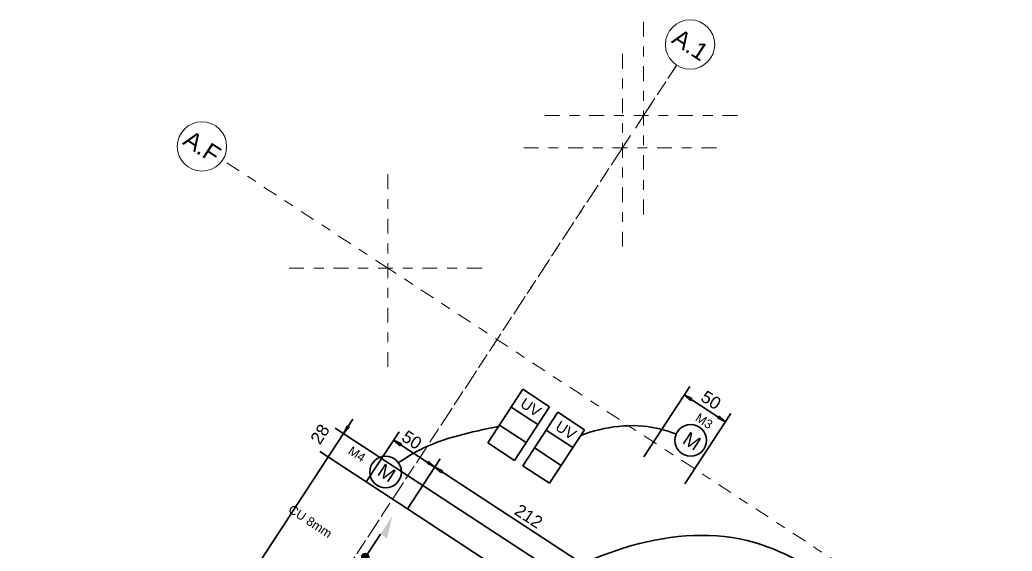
# Model space of a CAD drawing. Header units: metres. Extents: x 2696276 to 2696381, y 1245119 to 1245220.
# Drawn here: x 2696292.23 to 2696302.28, y 1245187.01 to 1245192.39 of the extents above; entities that cross this region are included whole.
import ezdxf

# ---------------------------------------------------------------- set-up
doc = ezdxf.new("R2010")
doc.units = ezdxf.units.M
doc.header["$PDMODE"] = 2
doc.header["$PDSIZE"] = -2
doc.linetypes.add('000_hbf_Strichpunkt 3_1_1mm Achsen', pattern=[0.25, 0.15, -0.05, 0, -0.05])
for name, color, linetype, lineweight, true_color in [('008_232.1__Erdungen u. Schutzpotenzialausgleich', 1, 'Continuous', 35, 0xff0000), ('011_232.51_Lichtinstallationen allgemein_Deckenltg', 150, 'Continuous', 35, 0x0080ff), ('014_232.62_Storeninstallationen', 1, 'Continuous', 35, 0xff0000), ('014_232.62_Storeninstallationen_Deckenltg', 1, 'Continuous', 35, 0xff0000)]:
    doc.layers.add(name, color=color, linetype=linetype, lineweight=lineweight, true_color=true_color)
doc.layers.add('1_M01_Achsen.V', color=7, linetype='Continuous')
doc.layers.add('X_Mass', color=7, linetype='Continuous', lineweight=35)
doc.layers.add('X_Mass_Sperrzonen', color=7, linetype='Continuous', lineweight=35)
doc.styles.add('ERSTELLTER_STIL_2', font='')
doc.styles.get("Standard").update_dxf_attribs({"font": 'arial.ttf'})
doc.styles.get('ERSTELLTER_STIL_2').set_extended_font_data('Arial', bold=True)

# ---------------------------------------------------------------- blocks, each defined once
blk = doc.blocks.new('0_Leitung_ durchgehend-A0S2JC8Q73', base_point=(-799.6, 1245.2))
at = {"lineweight": -2}
blk.add_hatch(color=0, dxfattribs=at).paths.add_polyline_path([(-798.3, 1292.4), (-799, 1293.3), (-799.4, 1294.4), (-799.6, 1295.5), (-799.4, 1296.7), (-799, 1297.8), (-798.3, 1298.7), (-797.3, 1299.4), (-796.3, 1299.9), (-795.1, 1300), (-793.9, 1299.9), (-792.9, 1299.4), (-791.9, 1298.7), (-791.2, 1297.8), (-790.8, 1296.7), (-790.6, 1295.5), (-790.8, 1294.4), (-791.2, 1293.3), (-791.9, 1292.4), (-792.9, 1291.7), (-793.9, 1291.2), (-795.1, 1291.1), (-796.3, 1291.2), (-797.3, 1291.7)])
at = {"color": 0, "lineweight": -2}
for p, q in [((-795.1, 1323.5), (-795.1, 1300)), ((-795.1, 1268.8), (-795.1, 1245.2))]:
    blk.add_line(p, q, dxfattribs=at)
for points in [[(-795.1, 1323.5), (-795.1, 1345.8), (-787.1, 1323.5)], [(-787.1, 1268.8), (-795.1, 1268.8), (-795.1, 1291.1)]]:
    blk.add_solid(points, dxfattribs=at)
blk = doc.blocks.new('Motor allgemein-A0S2JCEE73', base_point=(-841.1, 1363))
at = {"color": 0, "lineweight": -2}
blk.add_circle((-825.1, 1379), 16, dxfattribs=at)
at = {"color": 0, "lineweight": -2, "insert": (-831.8, 1386), "char_height": 14, "attachment_point": 1}
blk.add_mtext('{\\fArial;M}', dxfattribs=at)
blk = doc.blocks.new('Gruppenzuleitung-A0S2JCFU73', base_point=(-712.4, 1460.3))
at = {"color": 0, "linetype": 'ByBlock', "lineweight": -2, "ltscale": 0.35}
for p, q in [((-712.4, 1460.3), (-712.4, 1525.1)), ((-712.4, 1525.1), (-680, 1525.1)), ((-680, 1525.1), (-680, 1460.3)), ((-680, 1503.5), (-712.4, 1503.5)), ((-680, 1481.9), (-712.4, 1481.9)), ((-680, 1460.3), (-712.4, 1460.3))]:
    blk.add_line(p, q, dxfattribs=at)
at = {"color": 0, "linetype": 'ByBlock', "lineweight": -2, "ltscale": 0.35, "insert": (-706, 1519.7), "char_height": 10.8, "attachment_point": 1}
blk.add_mtext('{\\fArial;UV}', dxfattribs=at)
blk = doc.blocks.new('Maß-A0S2JCNG73', base_point=(-908, 122))
at = {"linetype": 'ByBlock', "lineweight": -2, "ltscale": 0.35}
blk.add_hatch(color=0, dxfattribs=at).paths.add_polyline_path([(-880.7, 1360), (-880.7, 1360.3), (-880.9, 1360.6), (-881.1, 1360.9), (-881.3, 1361.1), (-881.7, 1361.2), (-882, 1361.3), (-882.3, 1361.2), (-882.7, 1361.1), (-882.9, 1360.9), (-883.1, 1360.6), (-883.3, 1360.3), (-883.3, 1360), (-883.3, 1359.6), (-883.1, 1359.3), (-882.9, 1359), (-882.7, 1358.8), (-882.3, 1358.7), (-882, 1358.6), (-881.7, 1358.7), (-881.3, 1358.8), (-881.1, 1359), (-880.9, 1359.3), (-880.7, 1359.6)])
at = {"color": 0, "linetype": 'ByBlock', "lineweight": -2, "ltscale": 0.35}
for p, q in [((-882, 1388.4), (-883.1, 1397.1)), ((-883.1, 1397.1), (-880.9, 1397.1)), ((-882, 1405.7), (-882, 122)), ((-880.9, 1397.1), (-882, 1388.4)), ((-892, 1388.4), (-580.2, 1388.4)), ((-892, 1360), (-786.1, 1360))]:
    blk.add_line(p, q, dxfattribs=at)
blk.add_solid([(-882, 1388.4), (-883.1, 1397.1), (-880.9, 1397.1)], dxfattribs=at)
at = {"color": 0, "linetype": 'ByBlock', "lineweight": -2, "ltscale": 0.35, "insert": (-908, 1365.1), "char_height": 12.5, "attachment_point": 1, "rotation": 90}
blk.add_mtext('{\\fArial;28}', dxfattribs=at)
blk = doc.blocks.new('Maß-A0S2JCZK73', base_point=(-786.1, 1360))
at = {"color": 0, "linetype": 'ByBlock', "lineweight": -2, "ltscale": 0.35}
for p, q in [((1.4, 1400.5), (1.4, 1535)), ((-786.1, 1420.5), (-786.1, 1360)), ((-574, 1420.5), (-574, 1394.6)), ((-169.1, 1420.5), (-169.1, 1394.6)), ((-786.1, 1410.5), (-777.4, 1411.6)), ((-777.4, 1409.4), (-786.1, 1410.5)), ((-786.1, 1410.5), (1.4, 1410.5)), ((-777.4, 1411.6), (-777.4, 1409.4)), ((-582.7, 1409.4), (-582.7, 1411.6)), ((-582.7, 1411.6), (-574, 1410.5)), ((-574, 1410.5), (-582.7, 1409.4)), ((-574, 1410.5), (-565.4, 1411.6)), ((-565.4, 1409.4), (-574, 1410.5)), ((-565.4, 1411.6), (-565.4, 1409.4)), ((-177.8, 1409.4), (-177.8, 1411.6)), ((-177.8, 1411.6), (-169.1, 1410.5)), ((-169.1, 1410.5), (-177.8, 1409.4)), ((-169.1, 1410.5), (-160.5, 1411.6)), ((-160.5, 1409.4), (-169.1, 1410.5)), ((-160.5, 1411.6), (-160.5, 1409.4)), ((-7.3, 1409.4), (-7.3, 1411.6)), ((-7.3, 1411.6), (1.4, 1410.5)), ((1.4, 1410.5), (-7.3, 1409.4))]:
    blk.add_line(p, q, dxfattribs=at)
for points in [[(-786.1, 1410.5), (-777.4, 1411.6), (-777.4, 1409.4)], [(-574, 1410.5), (-582.7, 1409.4), (-582.7, 1411.6)], [(-574, 1410.5), (-565.4, 1411.6), (-565.4, 1409.4)], [(-169.1, 1410.5), (-177.8, 1409.4), (-177.8, 1411.6)], [(-169.1, 1410.5), (-160.5, 1411.6), (-160.5, 1409.4)], [(1.4, 1410.5), (-7.3, 1409.4), (-7.3, 1411.6)]]:
    blk.add_solid(points, dxfattribs=at)
at = {"color": 0, "linetype": 'ByBlock', "lineweight": -2, "ltscale": 0.35, "char_height": 12.5, "attachment_point": 1}
for s, insert in [('{\\fArial;212}', (-693.9, 1427.2)), ('{\\fArial;405}', (-365.6, 1427.2)), ('{\\fArial;171}', (-109, 1427.6))]:
    blk.add_mtext(s, dxfattribs=dict(at, insert=insert))
blk = doc.blocks.new('Maß-A0S2JCZS73', base_point=(-835.9, 1360))
at = {"color": 7, "linetype": 'ByBlock', "lineweight": -2, "ltscale": 0.35, "true_color": 0xffffff}
for p, q in [((-835.9, 1420.5), (-835.9, 1360)), ((-786.1, 1420.5), (-786.1, 1360)), ((-835.9, 1410.5), (-827.3, 1411.6)), ((-786.1, 1410.5), (-835.9, 1410.5)), ((-827.3, 1409.4), (-835.9, 1410.5)), ((-827.3, 1411.6), (-827.3, 1409.4)), ((-794.8, 1409.4), (-794.8, 1411.6)), ((-794.8, 1411.6), (-786.1, 1410.5)), ((-786.1, 1410.5), (-794.8, 1409.4))]:
    blk.add_line(p, q, dxfattribs=at)
for points in [[(-835.9, 1410.5), (-827.3, 1411.6), (-827.3, 1409.4)], [(-786.1, 1410.5), (-794.8, 1409.4), (-794.8, 1411.6)]]:
    blk.add_solid(points, dxfattribs=at)
at = {"color": 7, "linetype": 'ByBlock', "lineweight": -2, "ltscale": 0.35, "true_color": 0xffffff, "insert": (-830.3, 1427.1), "char_height": 12.5, "attachment_point": 1}
blk.add_mtext('{\\fArial;50}', dxfattribs=at)
blk = doc.blocks.new('Gruppenzuleitung-A0S2JD1673', base_point=(-754.7, 1460.3))
at = {"color": 0, "linetype": 'ByBlock', "lineweight": -2, "ltscale": 0.35}
for p, q in [((-754.7, 1460.3), (-754.7, 1525.1)), ((-754.7, 1525.1), (-722.4, 1525.1)), ((-722.4, 1525.1), (-722.4, 1460.3)), ((-722.4, 1503.5), (-754.7, 1503.5)), ((-722.4, 1481.9), (-754.7, 1481.9)), ((-722.4, 1460.3), (-754.7, 1460.3))]:
    blk.add_line(p, q, dxfattribs=at)
at = {"color": 0, "linetype": 'ByBlock', "lineweight": -2, "ltscale": 0.35, "insert": (-748.4, 1519.7), "char_height": 10.8, "attachment_point": 1}
blk.add_mtext('{\\fArial;UV}', dxfattribs=at)
blk = doc.blocks.new('0_232.51_Lichtinstallationen allgemein_Bodenltg-A0S2JD3S73', base_point=(-786.1, 1232.8))
at = {"color": 0, "linetype": 'ByBlock', "lineweight": -2, "ltscale": 0.35}
blk.add_open_spline([(-786.1, 1233), (-782.8, 1232.9), (-763.4, 1232.3), (-664.3, 1282.2), (-620.2, 1430.4), (-492.3, 1527.3), (-426.1, 1532.9), (-401.6, 1535)], degree=3, knots=[0, 0, 0, 0, 10, 57.873069, 313.494361, 437.669809, 510.516879, 510.516879, 510.516879, 510.516879], dxfattribs=at)
blk = doc.blocks.new('Maß-A0S2JDB873', base_point=(-786.1, 1129.7))
at = {"linetype": 'ByBlock', "lineweight": -2, "ltscale": 0.35}
blk.add_hatch(color=0, dxfattribs=at).paths.add_polyline_path([(-667.2, 1161.9), (-667.2, 1162.2), (-667.4, 1162.6), (-667.6, 1162.8), (-667.8, 1163), (-668.2, 1163.2), (-668.5, 1163.2), (-668.8, 1163.2), (-669.2, 1163), (-669.4, 1162.8), (-669.6, 1162.6), (-669.8, 1162.2), (-669.8, 1161.9), (-669.8, 1161.6), (-669.6, 1161.2), (-669.4, 1161), (-669.2, 1160.8), (-668.8, 1160.6), (-668.5, 1160.6), (-668.2, 1160.6), (-667.8, 1160.8), (-667.6, 1161), (-667.4, 1161.2), (-667.2, 1161.6)])
at = {"color": 0, "linetype": 'ByBlock', "lineweight": -2, "ltscale": 0.35}
for p, q in [((-658.5, 1360), (-786.1, 1360)), ((-669.6, 1351.3), (-668.5, 1360)), ((-668.5, 1360), (-667.4, 1351.3)), ((-668.5, 1360), (-668.5, 1132.6)), ((-667.4, 1351.3), (-669.6, 1351.3)), ((-668.5, 1243), (-669.6, 1251.6)), ((-669.6, 1251.6), (-667.4, 1251.6)), ((-667.4, 1251.6), (-668.5, 1243)), ((-658.5, 1243), (-766.1, 1243)), ((-669.6, 1234.3), (-668.5, 1243)), ((-668.5, 1243), (-667.4, 1234.3)), ((-667.4, 1234.3), (-669.6, 1234.3)), ((-658.5, 1161.9), (-776.1, 1161.9)), ((-658.5, 1150), (-786.1, 1150)), ((-669.6, 1141.3), (-668.5, 1150)), ((-668.5, 1150), (-667.4, 1141.3)), ((-667.4, 1141.3), (-669.6, 1141.3))]:
    blk.add_line(p, q, dxfattribs=at)
for points in [[(-668.5, 1360), (-667.4, 1351.3), (-669.6, 1351.3)], [(-668.5, 1243), (-669.6, 1251.6), (-667.4, 1251.6)], [(-668.5, 1243), (-667.4, 1234.3), (-669.6, 1234.3)], [(-668.5, 1150), (-667.4, 1141.3), (-669.6, 1141.3)]]:
    blk.add_solid(points, dxfattribs=at)
at = {"color": 0, "linetype": 'ByBlock', "lineweight": -2, "ltscale": 0.35, "char_height": 12.5, "attachment_point": 1, "rotation": 90}
for s, insert in [('{\\fArial;117}', (-685.4, 1320.8)), ('{\\fArial;81}', (-685.3, 1208.4)), ('{\\fArial;12}', (-685.3, 1129.7))]:
    blk.add_mtext(s, dxfattribs=dict(at, insert=insert))
blk = doc.blocks.new('Maß-A0S2JDDA73', base_point=(-614.9, 1535))
at = {"color": 7, "linetype": 'ByBlock', "lineweight": -2, "ltscale": 0.35, "true_color": 0xffffff}
for p, q in [((-614.9, 1620), (-614.9, 1535)), ((-565.1, 1620), (-565.1, 1535)), ((-614.9, 1610), (-606.3, 1611.1)), ((-565.1, 1610), (-614.9, 1610)), ((-606.3, 1608.9), (-614.9, 1610)), ((-606.3, 1611.1), (-606.3, 1608.9)), ((-573.8, 1608.9), (-573.8, 1611.1)), ((-573.8, 1611.1), (-565.1, 1610)), ((-565.1, 1610), (-573.8, 1608.9))]:
    blk.add_line(p, q, dxfattribs=at)
for points in [[(-614.9, 1610), (-606.3, 1611.1), (-606.3, 1608.9)], [(-565.1, 1610), (-573.8, 1608.9), (-573.8, 1611.1)]]:
    blk.add_solid(points, dxfattribs=at)
at = {"color": 7, "linetype": 'ByBlock', "lineweight": -2, "ltscale": 0.35, "true_color": 0xffffff, "insert": (-599, 1626.7), "char_height": 12.5, "attachment_point": 1}
blk.add_mtext('{\\fArial;50}', dxfattribs=at)
blk = doc.blocks.new('0_232.62_Storeninstallationen_Deckenltg-A0S2JDLE73', base_point=(-680, 1518.2))
at = {"color": 0, "linetype": 'ByBlock', "lineweight": -2, "ltscale": 0.35}
blk.add_open_spline([(-599.9, 1572.4), (-606.5, 1570.6), (-638.1, 1562.3), (-664.8, 1539.1), (-680, 1518.2)], degree=3, knots=[0, 0, 0, 0, 20.388398, 97.878701, 97.878701, 97.878701, 97.878701], dxfattribs=at)
blk = doc.blocks.new('0_232.62_Storeninstallationen_Deckenltg-A0S2JDSW73', base_point=(-819.4, 1393.9))
at = {"color": 0, "linetype": 'ByBlock', "lineweight": -2, "ltscale": 0.35}
blk.add_open_spline([(-754.7, 1480.2), (-774.7, 1460.3), (-800.7, 1434.4), (-816.2, 1401.5), (-819.4, 1393.9)], degree=3, knots=[0, 0, 0, 0, 83.642505, 108.438032, 108.438032, 108.438032, 108.438032], dxfattribs=at)
blk = doc.blocks.new('Motor allgemein-A0S2JE0873', base_point=(-600.1, 1559))
at = {"color": 0, "lineweight": -2}
blk.add_circle((-584.1, 1575), 16, dxfattribs=at)
at = {"color": 0, "lineweight": -2, "insert": (-590.8, 1582), "char_height": 14, "attachment_point": 1}
blk.add_mtext('{\\fArial;M}', dxfattribs=at)
blk = doc.blocks.new('A$C4181af03')
at = {"layer": '1_M01_Achsen.V', "color": 7, "linetype": '000_hbf_Strichpunkt 3_1_1mm Achsen', "lineweight": 13}
for p, q in [((-8.041, 17.85), (-8.041, 18.85)), ((-8.041, 18.239), (-8.041, 18.85)), ((-8.041, 18.239), (-8.041, -15.54)), ((-8.041, 17.85), (-8.041, -15.15)), ((-9.361, 15.53), (-11.361, 15.53)), ((-9.361, 15.53), (-11.361, 15.53)), ((9.639, 15.53), (-9.361, 15.53)), ((9.639, 15.53), (-9.361, 15.53))]:
    blk.add_line(p, q, dxfattribs=at)
at = {"layer": '1_M01_Achsen.V', "color": 7, "linetype": 'Continuous', "lineweight": 13}
for centre in [(-8.041, 19.1), (-8.041, 19.1), (-11.611, 15.53), (-11.611, 15.53)]:
    blk.add_circle(centre, 0.25, dxfattribs=at)
at = {"layer": '1_M01_Achsen.V', "color": 7, "linetype": '000_hbf_Strichpunkt 3_1_1mm Achsen', "lineweight": 13}
for p in [(-8.041, 18.239), (-8.041, 18.239), (-8.041, 17.85), (-8.041, 17.85), (-9.361, 15.53), (-9.361, 15.53), (-9.361, 15.53), (-9.361, 15.53)]:
    blk.add_point(p, dxfattribs=at)
at = {"layer": '1_M01_Achsen.V', "color": 7, "lineweight": 13, "char_height": 0.175, "attachment_point": 1, "style": 'ERSTELLTER_STIL_2'}
for s, insert in [('\\A1;\\pt0;{\\fArial|b0|i0|c0|p34;A.1}', (-8.221, 19.187)), ('\\A1;\\pt0;{\\fArial|b0|i0|c0|p34;A.1}', (-8.221, 19.187)), ('\\A1;\\pt0;{\\fArial|b0|i0|c0|p34;A.F}', (-11.798, 15.617)), ('\\A1;\\pt0;{\\fArial|b0|i0|c0|p34;A.F}', (-11.798, 15.617))]:
    blk.add_mtext(s, dxfattribs=dict(at, insert=insert))
blk = doc.blocks.new('A$Ccc2696ef')
blk.add_blockref('A$C4181af03', (0, 0))

msp = doc.modelspace()

# ---------------------------------------------------------------- block references
at = {"rotation": 326.8000002754653}
msp.add_blockref('A$Ccc2696ef', (2696295.289, 1245171.757), dxfattribs=at)
at = {"layer": '008_232.1__Erdungen u. Schutzpotenzialausgleich', "linetype": 'Continuous', "ltscale": 0.35, "xscale": 0.01, "yscale": 0.01, "zscale": 0.01, "rotation": 326.8000002754653}
msp.add_blockref('0_Leitung_ durchgehend-A0S2JC8Q73', (2696295.417, 1245186.555), dxfattribs=at)
at = {"layer": '011_232.51_Lichtinstallationen allgemein_Deckenltg', "ltscale": 0.35, "xscale": 0.01, "yscale": 0.01, "zscale": 0.01, "rotation": 326.8000002754653}
msp.add_blockref('0_232.51_Lichtinstallationen allgemein_Bodenltg-A0S2JD3S73', (2696295.462, 1245186.377), dxfattribs=at)
at = {"layer": '014_232.62_Storeninstallationen', "linetype": 'Continuous', "ltscale": 0.35, "xscale": 0.01, "yscale": 0.01, "zscale": 0.01, "rotation": 326.8000002754653}
for name, p in [('Motor allgemein-A0S2JE0873', (2696298.804, 1245188.088)), ('Motor allgemein-A0S2JCEE73', (2696295.714, 1245187.767))]:
    msp.add_blockref(name, p, dxfattribs=at)
at = {"layer": '014_232.62_Storeninstallationen_Deckenltg', "ltscale": 0.35, "xscale": 0.01, "yscale": 0.01, "zscale": 0.01, "rotation": 326.8000002754653}
for name, p in [('0_232.62_Storeninstallationen_Deckenltg-A0S2JDSW73', (2696296.065, 1245187.908)), ('Gruppenzuleitung-A0S2JD1673', (2696296.97, 1245188.109)), ('0_232.62_Storeninstallationen_Deckenltg-A0S2JDLE73', (2696297.912, 1245188.184)), ('Gruppenzuleitung-A0S2JCFU73', (2696297.325, 1245187.877))]:
    msp.add_blockref(name, p, dxfattribs=at)
at = {"layer": 'X_Mass', "ltscale": 0.35, "xscale": 0.01, "yscale": 0.01, "zscale": 0.01, "rotation": 326.8000002754653}
for name, p in [('Maß-A0S2JCZK73', (2696296.158, 1245187.441)), ('Maß-A0S2JCNG73', (2696288.359, 1245177.749)), ('Maß-A0S2JDB873', (2696294.897, 1245185.514))]:
    msp.add_blockref(name, p, dxfattribs=at)
at = {"layer": 'X_Mass_Sperrzonen', "color": 0, "ltscale": 0.35, "xscale": 0.01, "yscale": 0.01, "zscale": 0.01, "rotation": 326.8000002754653}
for name, p in [('Maß-A0S2JDDA73', (2696298.549, 1245187.968)), ('Maß-A0S2JCZS73', (2696295.741, 1245187.714))]:
    msp.add_blockref(name, p, dxfattribs=at)

# ---------------------------------------------------------------- texts
at = {"layer": '008_232.1__Erdungen u. Schutzpotenzialausgleich', "ltscale": 0.35, "insert": (2696294.991, 1245187.488), "char_height": 0.09, "attachment_point": 1, "rotation": 326.8, "line_spacing_factor": 1.002}
msp.add_mtext('{\\fArial;CU 8mm}', dxfattribs=at)
at = {"layer": '014_232.62_Storeninstallationen', "linetype": 'Continuous', "ltscale": 0.35, "char_height": 0.09, "attachment_point": 2, "rotation": 326.8, "line_spacing_factor": 1.002}
for s, insert in [('{\\fArial;M3}', (2696299.186, 1245188.368, 19)), ('{\\fArial;M4}', (2696295.671, 1245188.033, 19))]:
    msp.add_mtext(s, dxfattribs=dict(at, insert=insert))

doc.saveas('drawing.dxf')
